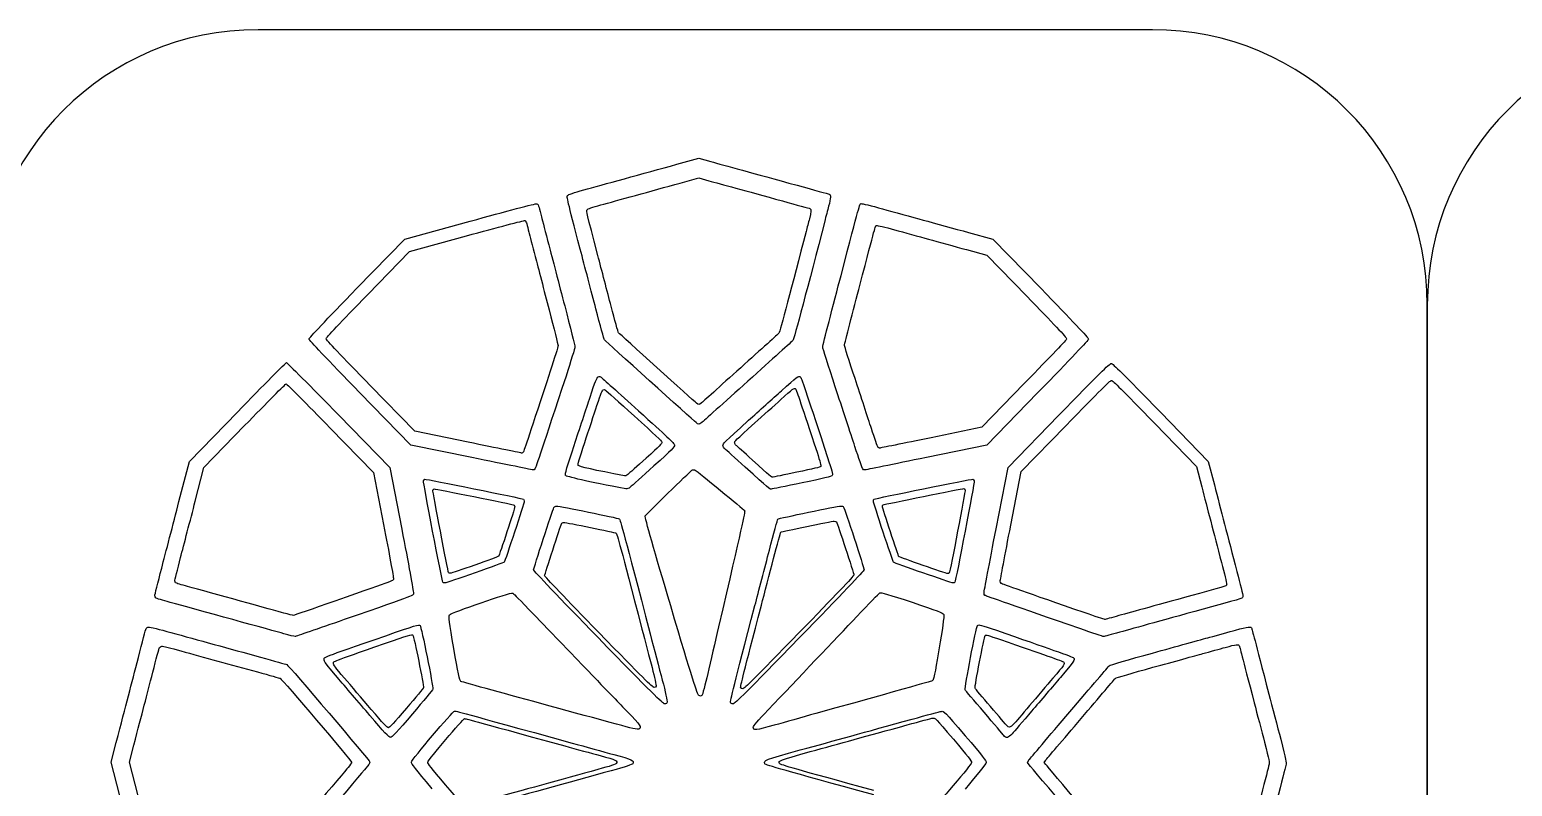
# Model space of a CAD drawing. Extents: x 0 to 3056, y 2 to 1701.
# Drawn here: x 1545 to 2068, y 1434 to 1701 of the extents above; entities that cross this region are included whole.
import ezdxf

# ---------------------------------------------------------------- set-up
doc = ezdxf.new("R2010")
doc.units = 0
doc.layers.add('K0102_Printing_Least_6', color=7, linetype='CONTINUOUS')

msp = doc.modelspace()

# ---------------------------------------------------------------- linework, layer by layer
at = {"layer": 'K0102_Printing_Least_6', "color": 1}
for points in [[(1940.683951, 1700.664957), (1625.245959, 1700.664957)], [(1774.083956, 1646.582959), (1780.701955, 1648.411959), (1784.268955, 1647.423959)], [(1660.089958, 1609.48496), (1676.940958, 1626.789959), (1699.991958, 1633.133959)], [(1875.055953, 1623.146959), (1882.281953, 1621.150959), (1896.373953, 1606.68396)], [(2037.655749, 1603.68896), (2037.655749, 948.094976)], [(2037.655949, 1173.147971), (2037.655949, 1603.68896)], [(1895.465953, 1575.882961), (1880.469953, 1560.494961), (1862.655953, 1556.836961)], [(1700.624957, 1549.844961), (1679.112958, 1554.242961), (1661.175958, 1572.645961)], [(1781.552955, 1569.042961), (1781.552955, 1569.045961)], [(1603.05896, 1534.408962), (1606.14696, 1546.347961), (1620.467959, 1561.090961)], [(1650.710959, 1560.191961), (1665.948958, 1544.550961), (1669.506958, 1526.199962)], [(1890.716953, 1525.941962), (1894.418953, 1544.929961), (1910.018952, 1560.954961)], [(1941.524951, 1561.849961), (1956.219951, 1546.720961), (1958.078951, 1539.557962)], [(1584.95596, 1422.832964), (1579.833961, 1442.423964), (1581.39996, 1448.405964)], [(1903.135952, 1441.590964), (1902.563952, 1442.382964), (1903.141952, 1443.214964)]]:
    msp.add_lwpolyline(points, dxfattribs=at)
at = {"layer": 'K0102_Printing_Least_6', "color": 4}
for points in [[(1772.930356, 1653.215959), (1780.699355, 1655.363959), (1784.887355, 1654.203959)], [(1663.902258, 1607.31336), (1678.613258, 1622.421359), (1698.737258, 1627.960359)], [(1875.797253, 1629.176959), (1884.441253, 1626.789959), (1901.297252, 1609.48496)], [(1699.290258, 1555.246361), (1680.509258, 1559.086361), (1664.850258, 1575.152361)], [(1900.211252, 1572.641961), (1882.273253, 1554.234961), (1860.965253, 1549.859961)], [(1597.33626, 1534.297962), (1600.98826, 1548.414961), (1617.92226, 1565.848961)], [(1653.684259, 1564.785961), (1671.703258, 1546.289961), (1675.910258, 1524.590962)], [(1885.535253, 1524.664962), (1889.766253, 1546.367961), (1907.598252, 1564.684961)], [(1943.609251, 1565.707961), (1960.406251, 1548.414961), (1962.531251, 1540.227961)], [(1781.699355, 1562.176961), (1781.699355, 1562.180961)], [(1573.379361, 1442.430964), (1575.203361, 1449.398964)], [(1579.344361, 1419.613965), (1573.379361, 1442.430964)], [(1897.266353, 1441.473964), (1896.609353, 1442.383964), (1897.273353, 1443.340964)]]:
    msp.add_lwpolyline(points, dxfattribs=at)
at = {"layer": 'K0102_Printing_Least_6', "color": 1}
for points in [[(1741.265956, 1637.213959)], [(1660.089958, 1609.48496)], [(1833.940954, 1596.94296)], [(1926.224952, 1576.978961)], [(1740.463956, 1555.167961)], [(1823.692954, 1546.701961)], [(1686.873958, 1538.350962)], [(1845.465954, 1532.569962)], [(1829.258954, 1527.126962)], [(1597.90496, 1514.604962)], [(1726.316957, 1508.199962)], [(1881.728953, 1487.075963)], [(1669.800958, 1484.241963)], [(1971.335951, 1483.447963)], [(1854.210954, 1455.598964)]]:
    msp.add_lwpolyline(points, close=True, dxfattribs=at)
at = {"layer": 'K0102_Printing_Least_6', "color": 4}
for points in [[(1826.484354, 1638.395959)], [(1727.892257, 1601.89136)], [(1918.148252, 1591.60996)], [(1653.684259, 1564.785961)], [(1736.719357, 1554.137861)], [(1789.215255, 1554.043861)], [(1752.625356, 1528.234962)], [(1796.842255, 1531.124962)], [(1712.047357, 1512.949962)], [(1871.004253, 1505.926962)], [(1961.582251, 1497.203963)], [(1836.464154, 1493.829463)], [(1879.016353, 1490.668863)], [(1816.227255, 1486.371863)], [(1707.857157, 1467.788563)], [(1664.621258, 1458.961964)], [(1804.027255, 1441.898964)]]:
    msp.add_lwpolyline(points, close=True, dxfattribs=at)
at = {"layer": 'K0102_Printing_Least_6', "color": 1}
for points in [[(1625.245959, 1700.664957), (1571.522961, 1700.664957), (1528.272962, 1657.414959), (1528.272962, 1603.68896)], [(2037.655949, 1603.68896), (2037.655949, 1657.414959), (1994.40595, 1700.664957), (1940.683951, 1700.664957)], [(2134.628747, 1700.664957), (2080.905748, 1700.664957), (2037.655749, 1657.414959), (2037.655749, 1603.68896)], [(1784.268955, 1647.423959), (1788.366955, 1646.292959), (1796.950955, 1643.930959), (1810.198955, 1640.287959)], [(1746.176956, 1638.893959), (1751.426956, 1640.333959), (1764.159956, 1643.840959), (1774.083956, 1646.582959)], [(1699.991958, 1633.133959), (1712.671957, 1636.625959), (1723.269957, 1639.406959), (1723.546957, 1639.316959)], [(1723.546957, 1639.316959), (1723.851957, 1639.215959), (1724.167957, 1638.684959), (1724.343957, 1637.969959)], [(1724.343957, 1637.969959), (1724.507957, 1637.316959), (1724.890957, 1635.832959), (1725.194957, 1634.668959)], [(1745.089956, 1621.046959), (1741.132956, 1636.171959), (1740.993956, 1636.766959), (1741.265956, 1637.213959)], [(1741.265956, 1637.213959), (1741.429956, 1637.482959), (1743.089956, 1638.047959), (1746.176956, 1638.893959)], [(1810.198955, 1640.287959), (1815.286955, 1638.886959), (1819.630955, 1637.685959), (1819.857955, 1637.612959)], [(1819.857955, 1637.612959), (1820.426954, 1637.436959), (1820.382954, 1636.478959), (1819.696955, 1633.959959)], [(1725.194957, 1634.668959), (1725.499957, 1633.504959), (1726.659957, 1629.055959), (1727.772957, 1624.785959)], [(1819.696955, 1633.959959), (1819.384955, 1632.808959), (1818.852955, 1630.785959), (1818.513955, 1629.460959)], [(1837.484954, 1610.50896), (1843.035954, 1631.777959), (1842.960954, 1631.506959), (1843.378954, 1631.640959)], [(1843.378954, 1631.640959), (1843.603954, 1631.715959), (1846.454954, 1631.032959), (1849.716954, 1630.127959)], [(1818.513955, 1629.460959), (1813.678955, 1610.66096), (1809.180955, 1593.82296), (1808.944955, 1593.63296)], [(1849.716954, 1630.127959), (1852.979954, 1629.223959), (1858.386954, 1627.730959), (1861.737953, 1626.813959)], [(1861.737953, 1626.813959), (1865.088953, 1625.892959), (1871.080953, 1624.243959), (1875.055953, 1623.146959)], [(1727.772957, 1624.785959), (1728.886957, 1620.516959), (1731.413957, 1610.83696), (1733.386957, 1603.27396)], [(1749.756956, 1603.17796), (1748.469956, 1608.11196), (1746.370956, 1616.15296), (1745.089956, 1621.046959)], [(1643.237959, 1591.60996), (1643.237959, 1591.98496), (1649.003959, 1598.10296), (1660.089958, 1609.48496)], [(1833.940954, 1596.94296), (1834.956954, 1600.83196), (1836.549954, 1606.93596), (1837.484954, 1610.50896)], [(1896.373953, 1606.68396), (1905.637952, 1597.16896), (1910.460952, 1592.05396), (1910.460952, 1591.74096)], [(1733.386957, 1603.27396), (1735.362957, 1595.71196), (1736.980957, 1589.20796), (1736.980957, 1588.82496)], [(1752.394956, 1593.83196), (1752.231956, 1594.03796), (1751.044956, 1598.24096), (1749.756956, 1603.17796)], [(1832.088954, 1589.36396), (1832.088954, 1589.64496), (1832.921954, 1593.05396), (1833.940954, 1596.94296)], [(1661.175958, 1572.645961), (1649.358959, 1584.76696), (1643.237959, 1591.23896), (1643.237959, 1591.60996)], [(1779.849956, 1569.039961), (1778.791956, 1569.880961), (1752.734956, 1593.41696), (1752.394956, 1593.83196)], [(1808.944955, 1593.63296), (1808.781955, 1593.49996), (1802.709955, 1588.03696), (1795.456955, 1581.48896)], [(1910.460952, 1591.74096), (1910.460952, 1591.43096), (1905.343952, 1586.01996), (1895.465953, 1575.882961)], [(1736.980957, 1588.82496), (1736.980957, 1588.44196), (1735.569957, 1583.82896), (1733.843957, 1578.574961)], [(1835.785954, 1577.671961), (1833.751954, 1583.82196), (1832.088954, 1589.08596), (1832.088954, 1589.36396)], [(1795.456955, 1581.48896), (1788.200955, 1574.941961), (1781.945955, 1569.341961), (1781.552955, 1569.042961)], [(1620.467959, 1561.090961), (1628.345959, 1569.200961), (1634.943959, 1575.833961), (1635.131959, 1575.833961)], [(1635.131959, 1575.833961), (1635.319959, 1575.833961), (1642.332959, 1568.793961), (1650.710959, 1560.191961)], [(1733.843957, 1578.574961), (1725.819957, 1554.141961), (1723.140957, 1546.129961), (1722.890957, 1545.801961)], [(1809.535955, 1570.220961), (1813.897955, 1574.167961), (1814.380955, 1574.511961), (1814.845955, 1574.010961)], [(1841.565954, 1560.112961), (1840.416954, 1563.616961), (1837.816954, 1571.519961), (1835.785954, 1577.671961)], [(1910.018952, 1560.954961), (1922.359952, 1573.629961), (1925.745952, 1576.978961), (1926.224952, 1576.978961)], [(1926.224952, 1576.978961), (1926.699952, 1576.978961), (1929.897952, 1573.817961), (1941.524951, 1561.849961)], [(1744.768956, 1568.215961), (1746.164956, 1572.457961), (1746.602956, 1573.555961), (1746.968956, 1573.724961)], [(1746.968956, 1573.724961), (1747.301956, 1573.876961), (1747.520956, 1573.843961), (1747.793956, 1573.604961)], [(1747.793956, 1573.604961), (1747.994956, 1573.423961), (1752.534956, 1569.343961), (1757.874956, 1564.534961)], [(1781.552955, 1569.045961), (1780.674955, 1568.379961), (1780.678955, 1568.379961), (1779.849956, 1569.039961)], [(1800.447955, 1562.018961), (1803.234955, 1564.526961), (1807.323955, 1568.217961), (1809.535955, 1570.220961)], [(1814.845955, 1574.010961), (1815.106955, 1573.730961), (1817.081955, 1567.881961), (1822.382954, 1551.697961)], [(1740.463956, 1555.167961), (1741.873956, 1559.428961), (1743.808956, 1565.299961), (1744.768956, 1568.215961)], [(1757.874956, 1564.534961), (1765.446956, 1557.720961), (1767.601956, 1555.668961), (1767.648956, 1555.230961)], [(1793.316955, 1555.001961), (1793.316955, 1555.588961), (1793.466955, 1555.740961), (1800.447955, 1562.018961)], [(1843.874954, 1553.444961), (1843.750954, 1553.607961), (1842.711954, 1556.608961), (1841.565954, 1560.112961)], [(1738.102957, 1547.033961), (1737.952957, 1547.318961), (1738.552957, 1549.385961), (1740.463956, 1555.167961)], [(1767.648956, 1555.230961), (1767.703956, 1554.738961), (1767.003956, 1554.030961), (1762.065956, 1549.575961)], [(1793.832955, 1554.087961), (1793.550955, 1554.312961), (1793.316955, 1554.724961), (1793.316955, 1555.001961)], [(1799.508955, 1549.011961), (1796.672955, 1551.580961), (1794.118955, 1553.863961), (1793.832955, 1554.087961)], [(1844.472954, 1553.166961), (1844.266954, 1553.156961), (1843.995954, 1553.281961), (1843.874954, 1553.444961)], [(1862.655953, 1556.836961), (1852.861954, 1554.828961), (1844.678954, 1553.173961), (1844.472954, 1553.166961)], [(1722.378957, 1545.449961), (1722.245957, 1545.449961), (1712.456957, 1547.426961), (1700.624957, 1549.844961)], [(1762.065956, 1549.575961), (1758.960956, 1546.775961), (1756.083956, 1544.207961), (1755.672956, 1543.871961)], [(1806.704955, 1542.916961), (1806.277955, 1542.892961), (1806.098955, 1543.043961), (1799.508955, 1549.011961)], [(1822.382954, 1551.697961), (1823.495954, 1548.300961), (1823.846954, 1546.953961), (1823.692954, 1546.701961)], [(1722.890957, 1545.801961), (1722.741957, 1545.606961), (1722.511957, 1545.449961), (1722.378957, 1545.449961)], [(1754.451956, 1543.352961), (1744.049956, 1545.392961), (1738.279957, 1546.695961), (1738.102957, 1547.033961)], [(1755.672956, 1543.871961), (1755.194956, 1543.478961), (1754.756956, 1543.292961), (1754.451956, 1543.352961)], [(1815.272955, 1544.646961), (1810.756955, 1543.707961), (1806.901955, 1542.929961), (1806.704955, 1542.916961)], [(1823.692954, 1546.701961), (1823.541954, 1546.454961), (1821.108954, 1545.861961), (1815.272955, 1544.646961)], [(1692.431958, 1509.270962), (1692.186958, 1509.674962), (1686.762958, 1538.055962), (1686.873958, 1538.350962)], [(1686.873958, 1538.350962), (1686.933958, 1538.510962), (1687.121958, 1538.697962), (1687.292958, 1538.763962)], [(1687.292958, 1538.763962), (1687.610958, 1538.887962), (1715.120957, 1533.336962), (1715.559957, 1533.059962)], [(1845.697954, 1533.129962), (1846.129954, 1533.402962), (1873.900953, 1539.010962), (1874.214953, 1538.889962)], [(1874.646953, 1538.443962), (1874.768953, 1538.120962), (1869.304953, 1509.599962), (1869.038953, 1509.154962)], [(1874.214953, 1538.889962), (1874.387953, 1538.821962), (1874.579953, 1538.620962), (1874.646953, 1538.443962)], [(1958.078951, 1539.557962), (1960.088951, 1531.802962), (1962.180951, 1523.768962), (1965.047951, 1512.832962)], [(1597.90496, 1514.604962), (1599.04196, 1518.928962), (1601.35696, 1527.841962), (1603.05896, 1534.408962)], [(1715.797957, 1532.481962), (1715.797957, 1531.953962), (1710.312957, 1515.263962), (1710.049957, 1514.993962)], [(1715.559957, 1533.059962), (1715.690957, 1532.974962), (1715.797957, 1532.716962), (1715.797957, 1532.481962)], [(1845.465954, 1532.569962), (1845.465954, 1532.796962), (1845.568954, 1533.046962), (1845.697954, 1533.129962)], [(1851.286954, 1514.894962), (1851.049954, 1515.137962), (1845.465954, 1532.091962), (1845.465954, 1532.569962)], [(1809.607955, 1523.528962), (1809.809955, 1523.733962), (1827.599954, 1527.414962), (1828.420954, 1527.420962)], [(1828.420954, 1527.420962), (1828.758954, 1527.424962), (1829.132954, 1527.292962), (1829.258954, 1527.126962)], [(1829.258954, 1527.126962), (1829.589954, 1526.682962), (1835.392954, 1508.961962), (1835.386954, 1508.402962)], [(1669.506958, 1526.199962), (1671.466958, 1516.107962), (1673.031958, 1507.541962), (1672.988958, 1507.161962)], [(1726.316957, 1508.199962), (1726.316957, 1508.669962), (1731.873957, 1525.709962), (1732.280957, 1526.491962)], [(1732.280957, 1526.491962), (1732.433957, 1526.787962), (1732.759957, 1526.963962), (1733.151957, 1526.963962)], [(1733.151957, 1526.963962), (1733.929957, 1526.967962), (1751.084956, 1523.450962), (1751.524956, 1523.202962)], [(1751.524956, 1523.202962), (1751.821956, 1523.033962), (1752.958956, 1518.807962), (1760.626956, 1489.395963)], [(1807.067955, 1514.208962), (1808.378955, 1519.247962), (1809.520955, 1523.441962), (1809.607955, 1523.528962)], [(1887.019953, 1506.287962), (1887.019953, 1506.656962), (1888.683953, 1515.502962), (1890.716953, 1525.941962)], [(1595.84396, 1506.336962), (1595.84396, 1506.557962), (1596.77196, 1510.277962), (1597.90496, 1514.604962)], [(1701.700957, 1511.936962), (1697.214958, 1510.360962), (1693.324958, 1509.067962), (1693.053958, 1509.057962)], [(1710.049957, 1514.993962), (1709.944957, 1514.885962), (1706.188957, 1513.509962), (1701.700957, 1511.936962)], [(1802.777955, 1497.755963), (1803.823955, 1501.768962), (1805.757955, 1509.173962), (1807.067955, 1514.208962)], [(1868.493953, 1508.917962), (1868.028953, 1508.917962), (1851.523954, 1514.650962), (1851.286954, 1514.894962)], [(1965.047951, 1512.832962), (1966.048951, 1509.001962), (1966.868951, 1505.593962), (1966.868951, 1505.256962)], [(1596.13496, 1505.688962), (1595.97696, 1505.823962), (1595.84396, 1506.114962), (1595.84396, 1506.336962)], [(1672.988958, 1507.161962), (1672.899958, 1506.355962), (1674.696958, 1507.045962), (1652.338959, 1499.226963)], [(1693.053958, 1509.057962), (1692.783958, 1509.051962), (1692.504958, 1509.147962), (1692.431958, 1509.270962)], [(1745.296956, 1488.274963), (1733.890957, 1499.990963), (1726.316957, 1507.939962), (1726.316957, 1508.199962)], [(1835.386954, 1508.402962), (1835.383954, 1508.091962), (1828.655954, 1501.016962), (1816.102955, 1488.125963)], [(1869.038953, 1509.154962), (1868.961953, 1509.026962), (1868.714953, 1508.917962), (1868.493953, 1508.917962)], [(1887.285953, 1505.453962), (1887.138953, 1505.546962), (1887.019953, 1505.922962), (1887.019953, 1506.287962)], [(1600.37996, 1504.364962), (1598.20696, 1504.958962), (1596.29696, 1505.553962), (1596.13496, 1505.688962)], [(1634.319959, 1495.025963), (1631.322959, 1495.867963), (1607.97396, 1502.292962), (1600.37996, 1504.364962)], [(1916.556952, 1495.191963), (1896.991953, 1501.981962), (1887.524953, 1505.300962), (1887.285953, 1505.453962)], [(1957.248951, 1501.916962), (1942.683951, 1497.922963), (1933.630952, 1495.426963), (1928.870952, 1494.098963)], [(1966.868951, 1505.256962), (1966.868951, 1504.507962), (1967.551951, 1504.743962), (1957.248951, 1501.916962)], [(1652.338959, 1499.226963), (1644.473959, 1496.478963), (1637.883959, 1494.216963), (1637.687959, 1494.202963)], [(1795.448955, 1468.702963), (1795.318955, 1469.044963), (1796.517955, 1473.797963), (1802.777955, 1497.755963)], [(1637.687959, 1494.202963), (1637.497959, 1494.185963), (1635.980959, 1494.559963), (1634.319959, 1495.025963)], [(1923.893952, 1492.768963), (1923.732952, 1492.755963), (1920.431952, 1493.848963), (1916.556952, 1495.191963)], [(1928.870952, 1494.098963), (1926.289952, 1493.376963), (1924.051952, 1492.778963), (1923.893952, 1492.768963)], [(1669.800958, 1484.241963), (1678.398958, 1487.229963), (1679.551958, 1487.575963), (1679.842958, 1487.265963)], [(1679.842958, 1487.265963), (1680.178958, 1486.913963), (1683.716958, 1469.330963), (1683.580958, 1468.704963)], [(1764.891956, 1468.783963), (1764.383956, 1468.783963), (1761.007956, 1472.139963), (1745.296956, 1488.274963)], [(1760.626956, 1489.395963), (1761.704956, 1485.250963), (1763.308956, 1479.120963), (1764.188956, 1475.773963)], [(1816.102955, 1488.125963), (1800.268955, 1471.861963), (1796.712955, 1468.321963), (1796.206955, 1468.321963)], [(1878.142953, 1468.521963), (1877.906953, 1468.952963), (1881.322953, 1486.624963), (1881.728953, 1487.075963)], [(1881.728953, 1487.075963), (1881.999953, 1487.375963), (1882.666953, 1487.199963), (1887.146953, 1485.661963)], [(1887.146953, 1485.661963), (1902.022952, 1480.539963), (1909.139952, 1478.000963), (1909.425952, 1477.720963)], [(1588.10196, 1474.147963), (1589.28896, 1478.748963), (1590.34896, 1482.676963), (1590.45596, 1482.874963)], [(1590.45596, 1482.874963), (1590.56296, 1483.075963), (1590.91496, 1483.273963), (1591.24396, 1483.313963)], [(1591.24396, 1483.313963), (1591.57296, 1483.354963), (1594.59096, 1482.625963), (1597.94896, 1481.696963)], [(1597.94896, 1481.696963), (1605.95796, 1479.480963), (1615.72096, 1476.796963), (1625.060959, 1474.240963)], [(1651.840959, 1477.314963), (1651.911959, 1478.077963), (1650.590959, 1477.569963), (1669.800958, 1484.241963)], [(1940.889951, 1475.895963), (1948.052951, 1477.864963), (1955.957951, 1480.037963), (1958.454951, 1480.723963)], [(1958.454951, 1480.723963), (1960.954951, 1481.409963), (1964.530951, 1482.401963), (1966.401951, 1482.925963)], [(1966.401951, 1482.925963), (1970.222951, 1483.991963), (1971.145951, 1484.090963), (1971.335951, 1483.447963)], [(1971.335951, 1483.447963), (1971.458951, 1483.043963), (1972.167951, 1480.326963), (1976.603951, 1463.319963)], [(1655.707959, 1472.073963), (1652.354959, 1475.976963), (1651.792959, 1476.738963), (1651.840959, 1477.314963)], [(1764.188956, 1475.773963), (1765.071956, 1472.407963), (1765.723956, 1469.487963), (1765.644956, 1469.236963)], [(1909.425952, 1477.720963), (1909.933952, 1477.221963), (1909.586952, 1476.707963), (1905.598952, 1472.059963)], [(1927.624952, 1472.002963), (1927.753952, 1472.175963), (1933.723952, 1473.928963), (1940.889951, 1475.895963)], [(1581.39996, 1448.405964), (1584.44196, 1460.020963), (1585.96496, 1465.873963), (1588.10196, 1474.147963)], [(1625.060959, 1474.240963), (1629.216959, 1473.104963), (1632.795959, 1472.101963), (1633.012959, 1472.011963)], [(1633.012959, 1472.011963), (1633.592959, 1471.769963), (1658.224959, 1442.878964), (1658.224959, 1442.439964)], [(1665.154958, 1461.036963), (1662.117958, 1464.594963), (1657.866959, 1469.560963), (1655.707959, 1472.073963)], [(1905.598952, 1472.059963), (1903.573952, 1469.702963), (1899.844953, 1465.341963), (1897.309953, 1462.371963)], [(1915.554952, 1457.867964), (1922.061952, 1465.471963), (1927.491952, 1471.833963), (1927.624952, 1472.002963)], [(1683.580958, 1468.704963), (1683.542958, 1468.526963), (1680.854958, 1465.272963), (1677.610958, 1461.476963)], [(1765.644956, 1469.236963), (1765.553956, 1468.939963), (1765.296956, 1468.783963), (1764.891956, 1468.783963)], [(1796.206955, 1468.321963), (1795.858955, 1468.321963), (1795.527955, 1468.487963), (1795.448955, 1468.702963)], [(1883.602953, 1462.033963), (1880.700953, 1465.421963), (1878.241953, 1468.342963), (1878.142953, 1468.521963)], [(1671.197958, 1454.574964), (1670.802958, 1454.574964), (1669.348958, 1456.128964), (1665.154958, 1461.036963)], [(1677.610958, 1461.476963), (1673.122958, 1456.223964), (1671.587958, 1454.574964), (1671.197958, 1454.574964)], [(1889.294953, 1455.321964), (1889.068953, 1455.624964), (1886.507953, 1458.646964), (1883.602953, 1462.033963)], [(1897.309953, 1462.371963), (1894.777953, 1459.403964), (1892.260953, 1456.477964), (1891.718953, 1455.871964)], [(1976.603951, 1463.319963), (1977.598951, 1459.505964), (1979.228951, 1453.262964), (1980.22795, 1449.449964)], [(1685.094958, 1442.500964), (1685.187958, 1443.232964), (1697.566958, 1457.791964), (1698.096958, 1457.791964)], [(1698.096958, 1457.791964), (1698.538958, 1457.791964), (1699.047958, 1457.651964), (1733.413957, 1448.184964)], [(1819.979955, 1446.170964), (1830.642954, 1449.096964), (1839.259954, 1451.469964), (1854.210954, 1455.598964)], [(1854.210954, 1455.598964), (1858.692954, 1456.839964), (1862.726953, 1457.910964), (1863.174953, 1457.985964)], [(1863.174953, 1457.985964), (1863.984953, 1458.121964), (1864.008953, 1458.097964), (1870.490953, 1450.503964)], [(1891.718953, 1455.871964), (1890.601953, 1454.626964), (1889.930953, 1454.472964), (1889.294953, 1455.321964)], [(1903.141952, 1443.214964), (1903.461952, 1443.668964), (1909.047952, 1450.264964), (1915.554952, 1457.867964)], [(1870.490953, 1450.503964), (1875.643953, 1444.468964), (1876.975953, 1442.766964), (1876.918953, 1442.305964)], [(1980.22795, 1449.449964), (1981.91195, 1443.023964), (1982.02395, 1442.432964), (1981.78895, 1441.410964)], [(1733.413957, 1448.184964), (1737.276957, 1447.119964), (1742.896956, 1445.578964), (1745.898956, 1444.759964)], [(1745.898956, 1444.759964), (1751.549956, 1443.218964), (1752.118956, 1442.942964), (1751.594956, 1441.984964)], [(1809.171955, 1441.959964), (1808.619955, 1443.008964), (1809.008955, 1443.159964), (1819.979955, 1446.170964)], [(1656.986959, 1440.591964), (1656.010959, 1439.434964), (1634.042959, 1413.676965), (1633.465959, 1413.016965)], [(1658.224959, 1442.439964), (1658.224959, 1442.235964), (1657.666959, 1441.403964), (1656.986959, 1440.591964)], [(1691.387958, 1434.456964), (1686.236958, 1440.490964), (1685.035958, 1442.020964), (1685.094958, 1442.500964)], [(1745.086956, 1439.854964), (1732.816957, 1436.487964), (1716.661957, 1432.028964), (1707.769957, 1429.558964)], [(1751.594956, 1441.984964), (1751.442956, 1441.701964), (1749.482956, 1441.059964), (1745.086956, 1439.854964)], [(1842.456954, 1432.463964), (1815.216955, 1439.895964), (1809.378955, 1441.562964), (1809.171955, 1441.959964)], [(1876.918953, 1442.305964), (1876.870953, 1441.966964), (1874.202953, 1438.640964), (1870.419953, 1434.217964)], [(1927.810952, 1412.733965), (1927.302952, 1413.168965), (1903.862952, 1440.575964), (1903.135952, 1441.590964)], [(1981.78895, 1441.410964), (1981.64695, 1440.802964), (1980.40395, 1435.997964), (1979.021951, 1430.732964)], [(1698.255958, 1427.026964), (1697.883958, 1427.009964), (1696.148958, 1428.883964), (1691.387958, 1434.456964)], [(1870.419953, 1434.217964), (1866.889953, 1430.087964), (1863.852953, 1426.707964), (1863.675953, 1426.707964)]]:
    msp.add_open_spline(points, degree=3, dxfattribs=at)
at = {"layer": 'K0102_Printing_Least_6', "color": 4}
for points in [[(1740.164356, 1644.188959), (1746.328356, 1645.879959), (1761.277356, 1649.996959), (1772.930356, 1653.215959)], [(1784.887355, 1654.203959), (1789.699355, 1652.875959), (1799.777355, 1650.102959), (1815.332355, 1645.824959)], [(1738.887357, 1623.234959), (1734.242357, 1640.992959), (1734.078357, 1641.691959), (1734.398357, 1642.215959)], [(1734.398357, 1642.215959), (1734.590357, 1642.531959), (1736.539357, 1643.195959), (1740.164356, 1644.188959)], [(1815.332355, 1645.824959), (1821.305354, 1644.180959), (1826.406354, 1642.770959), (1826.672354, 1642.684959)], [(1826.672354, 1642.684959), (1827.340354, 1642.477959), (1827.289354, 1641.352959), (1826.484354, 1638.395959)], [(1826.484354, 1638.395959), (1826.117354, 1637.043959), (1825.492354, 1634.668959), (1825.094354, 1633.113959)], [(1830.856254, 1614.05996), (1837.496254, 1639.500959), (1837.406254, 1639.176959), (1837.906254, 1639.336959)], [(1837.906254, 1639.336959), (1838.176254, 1639.426959), (1841.586254, 1638.609959), (1845.488254, 1637.527959)], [(1845.488254, 1637.527959), (1849.391254, 1636.445959), (1855.859254, 1634.660959), (1859.867254, 1633.563959)], [(1698.737258, 1627.960359), (1709.807257, 1631.008359), (1719.059257, 1633.436359), (1719.301257, 1633.358359)], [(1719.301257, 1633.358359), (1719.568257, 1633.269359), (1719.844257, 1632.806359), (1719.997257, 1632.182359)], [(1719.997257, 1632.182359), (1720.140257, 1631.611359), (1720.475257, 1630.316359), (1720.740257, 1629.300359)], [(1825.094354, 1633.113959), (1819.418355, 1611.03996), (1814.137355, 1591.27096), (1813.859355, 1591.04796)], [(1859.867254, 1633.563959), (1863.875253, 1632.461959), (1871.043253, 1630.488959), (1875.797253, 1629.176959)], [(1720.740257, 1629.300359), (1721.006257, 1628.283359), (1722.019257, 1624.399359), (1722.991257, 1620.672359)], [(1744.367356, 1602.25496), (1742.856356, 1608.04796), (1740.391356, 1617.48896), (1738.887357, 1623.234959)], [(1722.991257, 1620.672359), (1723.963257, 1616.94536), (1726.169257, 1608.49436), (1727.892257, 1601.89136)], [(1826.617254, 1597.83296), (1827.832254, 1602.48496), (1829.738254, 1609.78596), (1830.856254, 1614.05996)], [(1649.189259, 1591.70836), (1649.189259, 1592.03536), (1654.223259, 1597.37736), (1663.902258, 1607.31336)], [(1901.297252, 1609.48496), (1912.379252, 1598.10296), (1918.148252, 1591.98496), (1918.148252, 1591.60996)], [(1727.892257, 1601.89136), (1729.617257, 1595.28936), (1731.030257, 1589.61136), (1731.030257, 1589.27736)], [(1747.465356, 1591.28196), (1747.273356, 1591.52396), (1745.879356, 1596.45796), (1744.367356, 1602.25496)], [(1824.402254, 1588.76696), (1824.402254, 1589.10296), (1825.398254, 1593.18096), (1826.617254, 1597.83296)], [(1664.850258, 1575.152361), (1654.533259, 1585.73436), (1649.189259, 1591.38436), (1649.189259, 1591.70836)], [(1779.699356, 1562.172961), (1778.457356, 1563.160961), (1747.863356, 1590.79396), (1747.465356, 1591.28196)], [(1813.859355, 1591.04796), (1813.668355, 1590.89196), (1806.539355, 1584.47796), (1798.023355, 1576.789961)], [(1918.148252, 1591.60996), (1918.148252, 1591.23896), (1912.027252, 1584.76696), (1900.211252, 1572.641961)], [(1731.030257, 1589.27736), (1731.030257, 1588.94236), (1729.798257, 1584.91536), (1728.291257, 1580.32836)], [(1828.824254, 1574.781961), (1826.391254, 1582.13796), (1824.402254, 1588.43496), (1824.402254, 1588.76696)], [(1617.92226, 1565.848961), (1627.238259, 1575.438961), (1635.039259, 1583.28196), (1635.262259, 1583.28196)], [(1635.262259, 1583.28196), (1635.484259, 1583.28196), (1643.777259, 1574.957961), (1653.684259, 1564.785961)], [(1728.291257, 1580.32836), (1721.286257, 1558.997361), (1718.947257, 1552.003361), (1718.729257, 1551.716361)], [(1907.598252, 1564.684961), (1921.703252, 1579.172961), (1925.574252, 1583.00096), (1926.121252, 1583.00096)], [(1926.121252, 1583.00096), (1926.664252, 1583.00096), (1930.320252, 1579.387961), (1943.609251, 1565.707961)], [(1742.324356, 1571.125861), (1744.141356, 1576.648861), (1744.711356, 1578.078861), (1745.188356, 1578.297861)], [(1745.188356, 1578.297861), (1745.621356, 1578.496861), (1745.906356, 1578.453861), (1746.262356, 1578.141861)], [(1746.262356, 1578.141861), (1746.523356, 1577.906861), (1752.434356, 1572.594861), (1759.387356, 1566.332861)], [(1798.023355, 1576.789961), (1789.504355, 1569.102961), (1782.160355, 1562.527961), (1781.699355, 1562.176961)], [(1809.809255, 1573.367861), (1815.348255, 1578.379861), (1815.961255, 1578.816861), (1816.551255, 1578.180861)], [(1816.551255, 1578.180861), (1816.883255, 1577.824861), (1819.391255, 1570.398861), (1826.121254, 1549.848861)], [(1835.738254, 1553.777961), (1834.363254, 1557.969961), (1831.254254, 1567.422961), (1828.824254, 1574.781961)], [(1736.719357, 1554.137861), (1738.555357, 1559.684861), (1741.074356, 1567.328861), (1742.324356, 1571.125861)], [(1798.270255, 1562.953861), (1801.809255, 1566.137861), (1807.000255, 1570.824861), (1809.809255, 1573.367861)], [(1759.387356, 1566.332861), (1769.246356, 1557.461861), (1772.051356, 1554.789861), (1772.113356, 1554.219861)], [(1781.699355, 1562.180961), (1780.668355, 1561.398961), (1780.672355, 1561.398961), (1779.699356, 1562.172961)], [(1789.215255, 1554.043861), (1789.215255, 1554.789861), (1789.406255, 1554.981861), (1798.270255, 1562.953861)], [(1718.282257, 1551.409361), (1718.166257, 1551.409361), (1709.619257, 1553.135361), (1699.290258, 1555.246361)], [(1733.645357, 1543.547861), (1733.449357, 1543.918861), (1734.231357, 1546.609861), (1736.719357, 1554.137861)], [(1772.113356, 1554.219861), (1772.184356, 1553.578861), (1771.273356, 1552.656861), (1764.844356, 1546.856861)], [(1789.871255, 1552.883861), (1789.512255, 1553.168861), (1789.215255, 1553.691861), (1789.215255, 1554.043861)], [(1838.500254, 1545.801961), (1838.352254, 1545.996961), (1837.109254, 1549.586961), (1835.738254, 1553.777961)], [(1718.729257, 1551.716361), (1718.599257, 1551.546361), (1718.398257, 1551.409361), (1718.282257, 1551.409361)], [(1797.078255, 1546.438861), (1793.477255, 1549.699861), (1790.234255, 1552.598861), (1789.871255, 1552.883861)], [(1826.121254, 1549.848861), (1827.535254, 1545.535861), (1827.981254, 1543.824861), (1827.785254, 1543.504861)], [(1860.965253, 1549.859961), (1849.250254, 1547.457961), (1839.461254, 1545.477961), (1839.215254, 1545.469961)], [(1754.930356, 1538.754862), (1741.387356, 1541.410861), (1733.875357, 1543.106861), (1733.645357, 1543.547861)], [(1764.844356, 1546.856861), (1760.801356, 1543.211861), (1757.055356, 1539.867862), (1756.520356, 1539.430862)], [(1761.730256, 1529.241962), (1761.992256, 1529.739962), (1777.381256, 1544.730961), (1778.250256, 1545.333961)], [(1778.250256, 1545.333961), (1778.577256, 1545.563961), (1779.021256, 1545.568961), (1779.436256, 1545.350961)], [(1779.436256, 1545.350961), (1780.264255, 1544.920961), (1796.513255, 1531.632962), (1796.842255, 1531.124962)], [(1806.215255, 1538.699862), (1805.672255, 1538.668862), (1805.445255, 1538.859862), (1797.078255, 1546.438861)], [(1827.785254, 1543.504861), (1827.594254, 1543.191861), (1824.504254, 1542.438861), (1817.094255, 1540.895861)], [(1839.215254, 1545.469961), (1838.969254, 1545.457961), (1838.645254, 1545.606961), (1838.500254, 1545.801961)], [(1690.391358, 1505.914962), (1690.090358, 1506.410962), (1683.422358, 1541.297961), (1683.559358, 1541.660961)], [(1683.559358, 1541.660961), (1683.633358, 1541.856961), (1683.863358, 1542.086961), (1684.074358, 1542.168961)], [(1684.074358, 1542.168961), (1684.465358, 1542.320961), (1718.281357, 1535.496962), (1718.820357, 1535.156962)], [(1756.520356, 1539.430862), (1755.898356, 1538.918862), (1755.328356, 1538.676862), (1754.930356, 1538.754862)], [(1817.094255, 1540.895861), (1811.359255, 1539.703862), (1806.465255, 1538.715862), (1806.215255, 1538.699862)], [(1842.555254, 1535.148962), (1843.082254, 1535.481962), (1876.930253, 1542.316961), (1877.313253, 1542.168961)], [(1877.840253, 1541.625961), (1877.988253, 1541.231961), (1871.328253, 1506.469962), (1871.004253, 1505.926962)], [(1877.313253, 1542.168961), (1877.523253, 1542.086961), (1877.758253, 1541.840961), (1877.840253, 1541.625961)], [(1962.531251, 1540.227961), (1964.828251, 1531.363962), (1967.219251, 1522.180962), (1970.496251, 1509.680962)], [(1591.24226, 1510.879962), (1592.58626, 1515.992962), (1595.32426, 1526.531962), (1597.33626, 1534.297962)], [(1719.113357, 1534.445962), (1719.113357, 1533.797962), (1712.371357, 1513.281962), (1712.047357, 1512.949962)], [(1718.820357, 1535.156962), (1718.981357, 1535.051962), (1719.113357, 1534.734962), (1719.113357, 1534.445962)], [(1729.559357, 1532.176962), (1729.742357, 1532.531962), (1730.133357, 1532.742962), (1730.602357, 1532.742962)], [(1730.602357, 1532.742962), (1731.535357, 1532.746962), (1752.098356, 1528.531962), (1752.625356, 1528.234962)], [(1808.563255, 1528.145862), (1808.801255, 1528.387862), (1829.793254, 1532.731862), (1830.762254, 1532.738862)], [(1830.762254, 1532.738862), (1831.160254, 1532.742862), (1831.602254, 1532.586862), (1831.750254, 1532.391862)], [(1831.750254, 1532.391862), (1832.141254, 1531.867862), (1838.988254, 1510.957862), (1838.981254, 1510.297862)], [(1842.273254, 1534.465962), (1842.273254, 1534.742962), (1842.398254, 1535.047962), (1842.555254, 1535.148962)], [(1849.367254, 1512.922962), (1849.078254, 1513.219962), (1842.273254, 1533.883962), (1842.273254, 1534.465962)], [(1722.410357, 1510.250962), (1722.410357, 1510.813962), (1729.070357, 1531.238962), (1729.559357, 1532.176962)], [(1752.625356, 1528.234962), (1752.981356, 1528.031962), (1754.344356, 1522.965962), (1763.535356, 1487.711963)], [(1770.776256, 1497.521963), (1765.196256, 1516.309962), (1761.585256, 1528.964962), (1761.730256, 1529.241962)], [(1796.842255, 1531.124962), (1797.063255, 1530.779962), (1795.916255, 1525.660962), (1787.671255, 1490.172963)], [(1805.566255, 1517.148862), (1807.113255, 1523.094862), (1808.461255, 1528.043862), (1808.563255, 1528.145862)], [(1675.910258, 1524.590962), (1678.227258, 1512.656962), (1680.078258, 1502.527962), (1680.027258, 1502.078962)], [(1881.309253, 1502.199962), (1881.309253, 1502.621962), (1883.211253, 1512.731962), (1885.535253, 1524.664962)], [(1800.504255, 1497.734863), (1801.738255, 1502.469862), (1804.020255, 1511.207862), (1805.566255, 1517.148862)], [(1712.047357, 1512.949962), (1711.918357, 1512.816962), (1707.301357, 1511.125962), (1701.785357, 1509.191962)], [(1870.340253, 1505.637962), (1869.773253, 1505.637962), (1849.656254, 1512.625962), (1849.367254, 1512.922962)], [(1588.80526, 1501.102962), (1588.80526, 1501.363962), (1589.90226, 1505.762962), (1591.24226, 1510.879962)], [(1701.785357, 1509.191962), (1696.270358, 1507.254962), (1691.488358, 1505.664962), (1691.156358, 1505.652962)], [(1745.160356, 1486.367963), (1731.488357, 1500.410962), (1722.410357, 1509.938962), (1722.410357, 1510.250962)], [(1838.981254, 1510.297862), (1838.977254, 1509.930862), (1831.039254, 1501.582862), (1816.227255, 1486.371863)], [(1970.496251, 1509.680962), (1971.641251, 1505.301962), (1972.578251, 1501.406962), (1972.578251, 1501.020962)], [(1589.14826, 1500.336962), (1588.96126, 1500.496962), (1588.80526, 1500.840962), (1588.80526, 1501.102962)], [(1680.027258, 1502.078962), (1679.922258, 1501.125962), (1682.047258, 1501.941962), (1655.609259, 1492.695963)], [(1691.156358, 1505.652962), (1690.824358, 1505.645962), (1690.481358, 1505.762962), (1690.391358, 1505.914962)], [(1692.722158, 1494.438563), (1693.254158, 1495.121563), (1714.473157, 1502.400562), (1715.008157, 1502.083562)], [(1715.008157, 1502.083562), (1715.454157, 1501.818562), (1715.884157, 1501.372562), (1744.902156, 1471.226563)], [(1836.464154, 1493.829463), (1840.618154, 1498.216463), (1844.239154, 1501.951462), (1844.506154, 1502.129462)], [(1844.506154, 1502.129462), (1844.870154, 1502.371462), (1847.748154, 1501.535462), (1855.909154, 1498.805463)], [(1871.004253, 1505.926962), (1870.910253, 1505.770962), (1870.609253, 1505.637962), (1870.340253, 1505.637962)], [(1881.613253, 1501.246962), (1881.445253, 1501.352962), (1881.309253, 1501.781962), (1881.309253, 1502.199962)], [(1915.070252, 1489.516963), (1892.707253, 1497.277963), (1881.887253, 1501.070962), (1881.613253, 1501.246962)], [(1972.578251, 1501.020962), (1972.578251, 1500.164962), (1973.359251, 1500.434962), (1961.582251, 1497.203963)], [(1594.16826, 1498.770963), (1591.59826, 1499.473963), (1589.34026, 1500.176962), (1589.14826, 1500.336962)], [(1634.301259, 1487.727963), (1630.758259, 1488.723963), (1603.14826, 1496.320963), (1594.16826, 1498.770963)], [(1780.718255, 1465.919963), (1780.178255, 1466.202963), (1778.464256, 1471.645963), (1770.776256, 1497.521963)], [(1791.856255, 1463.453863), (1791.703255, 1463.856863), (1793.117255, 1469.465863), (1800.504255, 1497.734863)], [(1855.909154, 1498.805463), (1864.740153, 1495.849463), (1866.874153, 1495.035463), (1867.104153, 1494.517463)], [(1961.582251, 1497.203963), (1944.934251, 1492.637963), (1934.586252, 1489.785963), (1929.145252, 1488.266963)], [(1655.609259, 1492.695963), (1646.309259, 1489.445963), (1638.516259, 1486.770963), (1638.285259, 1486.754963)], [(1670.238258, 1487.016963), (1680.633258, 1490.629963), (1682.027258, 1491.047963), (1682.379258, 1490.672963)], [(1682.379258, 1490.672963), (1682.785258, 1490.246963), (1687.063258, 1468.988963), (1686.898258, 1468.231963)], [(1694.255158, 1482.548563), (1692.670158, 1491.724563), (1692.374158, 1493.989563), (1692.722158, 1494.438563)], [(1805.142155, 1460.907463), (1815.451155, 1471.714463), (1829.010154, 1485.968463), (1836.464154, 1493.829463)], [(1867.104153, 1494.517463), (1867.453153, 1493.724463), (1863.800153, 1471.591463), (1863.267153, 1471.271463)], [(1874.629353, 1467.969863), (1874.340353, 1468.496863), (1878.520353, 1490.117863), (1879.016353, 1490.668863)], [(1879.016353, 1490.668863), (1879.348353, 1491.035863), (1880.164353, 1490.820863), (1885.645353, 1488.938863)], [(1583.00836, 1479.379963), (1584.39136, 1484.738963), (1585.62536, 1489.313963), (1585.75036, 1489.543963)], [(1585.75036, 1489.543963), (1585.87536, 1489.777963), (1586.28536, 1490.008963), (1586.66836, 1490.055963)], [(1586.66836, 1490.055963), (1587.05136, 1490.102963), (1590.56636, 1489.254963), (1594.47736, 1488.172963)], [(1594.47736, 1488.172963), (1603.80536, 1485.590963), (1615.17636, 1482.465963), (1626.055359, 1479.488963)], [(1638.285259, 1486.754963), (1638.059259, 1486.734963), (1636.266259, 1487.176963), (1634.301259, 1487.727963)], [(1648.523259, 1478.641963), (1648.609259, 1479.563963), (1647.012259, 1478.949963), (1670.238258, 1487.016963)], [(1768.648356, 1463.004963), (1768.039356, 1463.004963), (1763.992356, 1467.027963), (1745.160356, 1486.367963)], [(1763.535356, 1487.711963), (1764.828356, 1482.742963), (1766.750356, 1475.395963), (1767.805356, 1471.383963)], [(1787.671255, 1490.172963), (1786.507255, 1485.172963), (1784.795255, 1477.773963), (1783.865255, 1473.730963)], [(1816.227255, 1486.371863), (1797.543255, 1467.180863), (1793.348255, 1463.004863), (1792.750255, 1463.004863)], [(1885.645353, 1488.938863), (1903.844352, 1482.672863), (1912.551352, 1479.566863), (1912.902352, 1479.223863)], [(1923.457252, 1486.746963), (1923.273252, 1486.731963), (1919.500252, 1487.981963), (1915.070252, 1489.516963)], [(1929.145252, 1488.266963), (1926.195252, 1487.441963), (1923.637252, 1486.758963), (1923.457252, 1486.746963)], [(1940.691351, 1480.930963), (1948.930351, 1483.195963), (1958.023351, 1485.695963), (1960.895351, 1486.484963)], [(1960.895351, 1486.484963), (1963.770351, 1487.273963), (1967.883351, 1488.414963), (1970.035351, 1489.016963)], [(1970.035351, 1489.016963), (1974.430351, 1490.242963), (1975.492351, 1490.356963), (1975.711351, 1489.617963)], [(1975.711351, 1489.617963), (1975.852351, 1489.152963), (1976.668351, 1486.027963), (1981.77035, 1466.465963)], [(1696.736158, 1470.933563), (1696.350158, 1471.138563), (1695.722158, 1474.069563), (1694.255158, 1482.548563)], [(1925.434352, 1476.453963), (1925.582352, 1476.652963), (1932.449352, 1478.668963), (1940.691351, 1480.930963)], [(1575.203361, 1449.398964), (1578.746361, 1462.926963), (1580.52036, 1469.742963), (1583.00836, 1479.379963)], [(1626.055359, 1479.488963), (1630.895359, 1478.164963), (1635.063359, 1476.996963), (1635.316359, 1476.891963)], [(1635.316359, 1476.891963), (1635.992359, 1476.609963), (1664.680358, 1442.961964), (1664.680358, 1442.449964)], [(1653.199259, 1472.305963), (1649.145259, 1477.023963), (1648.465259, 1477.945963), (1648.523259, 1478.641963)], [(1912.902352, 1479.223863), (1913.523352, 1478.613863), (1913.098352, 1477.984863), (1908.219352, 1472.297863)], [(1911.551352, 1460.195963), (1919.035352, 1468.941963), (1925.281352, 1476.258963), (1925.434352, 1476.453963)], [(1664.621258, 1458.961964), (1660.949258, 1463.262963), (1655.809259, 1469.266963), (1653.199259, 1472.305963)], [(1707.857157, 1467.788563), (1702.025157, 1469.365563), (1697.019158, 1470.782563), (1696.736158, 1470.933563)], [(1744.902156, 1471.226563), (1748.164156, 1467.836563), (1752.914156, 1462.913563), (1755.454156, 1460.288563)], [(1767.805356, 1471.383963), (1768.863356, 1467.348963), (1769.645356, 1463.848963), (1769.551356, 1463.547963)], [(1783.865255, 1473.730963), (1782.927255, 1469.666963), (1781.993255, 1466.203963), (1781.769255, 1465.980963)], [(1863.267153, 1471.271463), (1862.822153, 1471.003463), (1862.225153, 1470.836463), (1821.923154, 1459.584464)], [(1908.219352, 1472.297863), (1905.742352, 1469.414863), (1901.180352, 1464.078863), (1898.078353, 1460.445863)], [(1686.898258, 1468.231963), (1686.852258, 1468.016963), (1683.602258, 1464.082963), (1679.680258, 1459.492964)], [(1751.695156, 1455.823564), (1737.292157, 1459.775564), (1718.313157, 1464.954563), (1707.857157, 1467.788563)], [(1781.769255, 1465.980963), (1781.507255, 1465.716963), (1781.147255, 1465.694963), (1780.718255, 1465.919963)], [(1881.309353, 1460.031863), (1877.758353, 1464.176863), (1874.750353, 1467.750863), (1874.629353, 1467.969863)], [(1981.77035, 1466.465963), (1982.91435, 1462.078963), (1984.78935, 1454.898964), (1985.93835, 1450.512964)], [(1679.680258, 1459.492964), (1674.254258, 1453.141964), (1672.398258, 1451.148964), (1671.926258, 1451.148964)], [(1679.301258, 1442.516964), (1679.410258, 1443.375964), (1693.941258, 1460.465963), (1694.563258, 1460.465963)], [(1694.563258, 1460.465963), (1695.082258, 1460.465963), (1695.680258, 1460.301963), (1736.020257, 1449.188964)], [(1755.454156, 1460.288563), (1760.234156, 1455.347564), (1760.643156, 1454.728564), (1759.541156, 1454.074564)], [(1769.551356, 1463.547963), (1769.441356, 1463.191963), (1769.133356, 1463.004963), (1768.648356, 1463.004963)], [(1792.750255, 1463.004863), (1792.340255, 1463.004863), (1791.949255, 1463.199863), (1791.856255, 1463.453863)], [(1799.881155, 1454.829464), (1799.863155, 1455.206464), (1801.447155, 1457.037464), (1805.142155, 1460.907463)], [(1821.923154, 1459.584464), (1817.392155, 1458.319464), (1810.806155, 1456.472464), (1807.291155, 1455.481464)], [(1855.922254, 1457.613964), (1861.086253, 1459.043964), (1865.734253, 1460.277963), (1866.250253, 1460.363963)], [(1866.250253, 1460.363963), (1867.184253, 1460.520963), (1867.211253, 1460.492963), (1874.680253, 1451.742964)], [(1888.273353, 1451.820864), (1887.996353, 1452.191864), (1884.863353, 1455.887864), (1881.309353, 1460.031863)], [(1898.078353, 1460.445863), (1894.981353, 1456.813864), (1891.902353, 1453.234864), (1891.238353, 1452.492864)], [(1897.273353, 1443.340964), (1897.641353, 1443.863964), (1904.066352, 1451.449964), (1911.551352, 1460.195963)], [(1671.926258, 1451.148964), (1671.449258, 1451.148964), (1669.691258, 1453.027964), (1664.621258, 1458.961964)], [(1759.541156, 1454.074564), (1759.218156, 1453.879564), (1756.854156, 1454.405564), (1751.695156, 1455.823564)], [(1807.291155, 1455.481464), (1800.673155, 1453.615464), (1799.934155, 1453.548464), (1799.881155, 1454.829464)], [(1816.481255, 1446.750964), (1828.766254, 1450.121964), (1838.695254, 1452.856964), (1855.922254, 1457.613964)], [(1736.020257, 1449.188964), (1740.555256, 1447.938964), (1747.152256, 1446.129964), (1750.676256, 1445.168964)], [(1874.680253, 1451.742964), (1880.617253, 1444.789964), (1882.152253, 1442.828964), (1882.086253, 1442.297964)], [(1891.238353, 1452.492864), (1889.871353, 1450.969864), (1889.051353, 1450.781864), (1888.273353, 1451.820864)], [(1985.93835, 1450.512964), (1987.87535, 1443.121964), (1988.00435, 1442.441964), (1987.73435, 1441.266964)], [(1750.676256, 1445.168964), (1757.309256, 1443.359964), (1757.977256, 1443.035964), (1757.363256, 1441.910964)], [(1804.027255, 1441.898964), (1803.391255, 1443.106964), (1803.840255, 1443.281964), (1816.481255, 1446.750964)], [(1663.238358, 1440.297964), (1662.102358, 1438.949964), (1636.516359, 1408.949965), (1635.844359, 1408.180965)], [(1664.680358, 1442.449964), (1664.680358, 1442.211964), (1664.031358, 1441.242964), (1663.238358, 1440.297964)], [(1686.688258, 1433.074964), (1680.641258, 1440.156964), (1679.231258, 1441.953964), (1679.301258, 1442.516964)], [(1749.723256, 1439.410964), (1735.320257, 1435.457964), (1716.356257, 1430.223964), (1705.918257, 1427.324964)], [(1757.363256, 1441.910964), (1757.184256, 1441.578964), (1754.883256, 1440.824964), (1749.723256, 1439.410964)], [(1842.379254, 1430.957964), (1810.992255, 1439.520964), (1804.266255, 1441.441964), (1804.027255, 1441.898964)], [(1882.086253, 1442.297964), (1882.031253, 1441.906964), (1878.957253, 1438.074964), (1874.598253, 1432.977964)], [(1925.648352, 1408.281965), (1925.063352, 1408.781965), (1898.102353, 1440.305964), (1897.266353, 1441.473964)], [(1987.73435, 1441.266964), (1987.57035, 1440.566964), (1986.14135, 1435.039964), (1984.55135, 1428.984964)]]:
    msp.add_open_spline(points, degree=3, dxfattribs=at)

doc.saveas('drawing.dxf')
